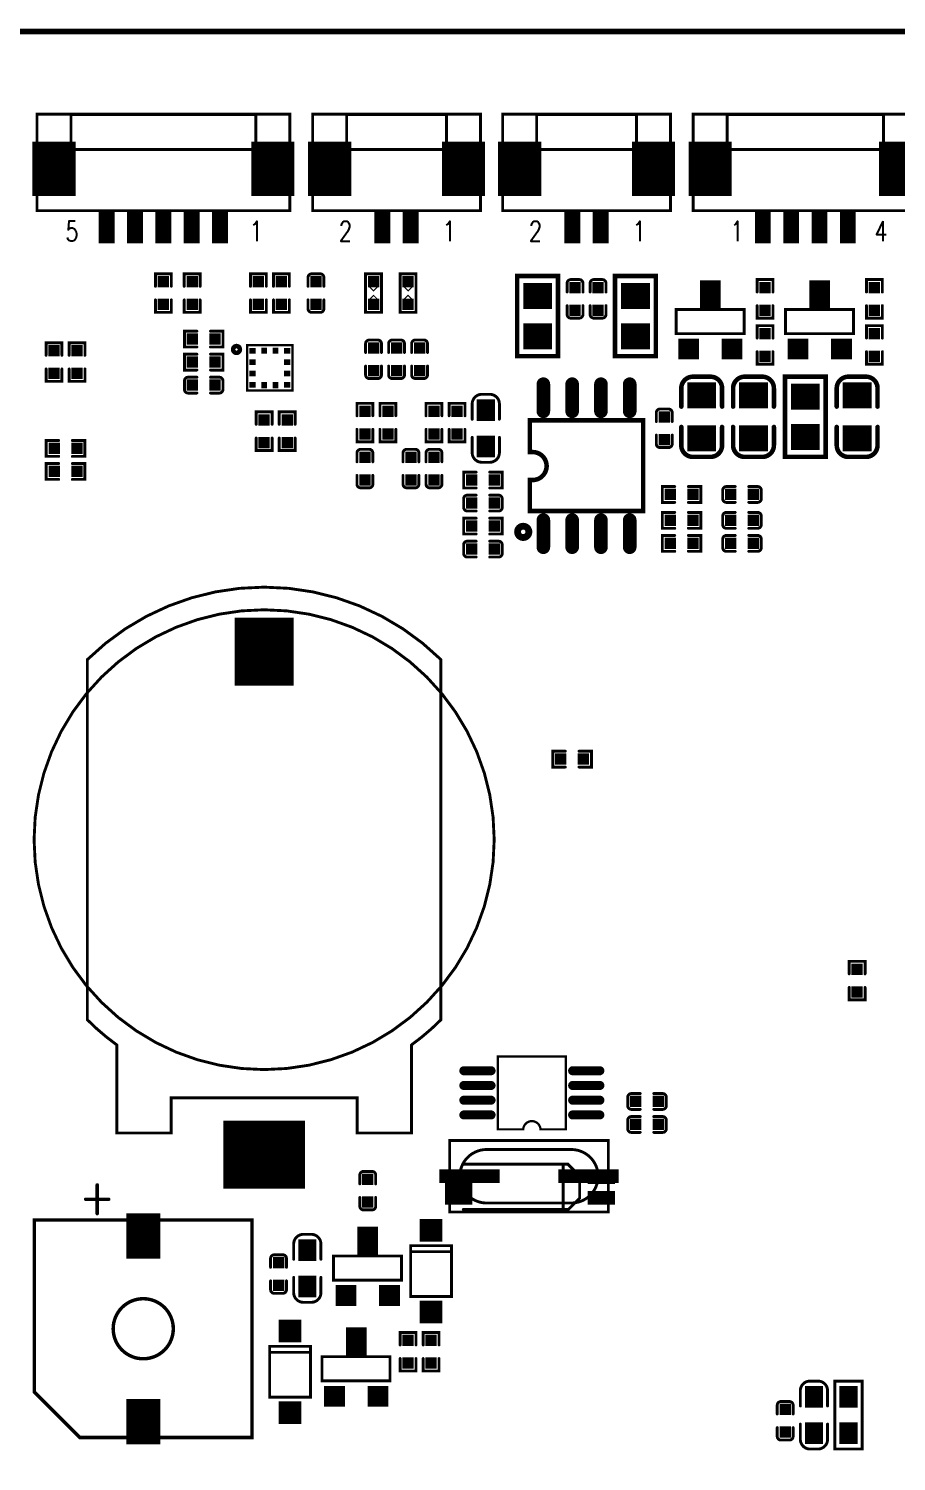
# Model space of a CAD drawing. Extents: x -1 to 186, y -6 to 106.
# Drawn here: x 53.2 to 91.5, y 42.3 to 105.5 of the extents above; entities that cross this region are included whole.
import ezdxf

# ---------------------------------------------------------------- set-up
doc = ezdxf.new("R2010")
doc.units = 0
doc.linetypes.add('TRMIDX_0', pattern=[2, 1, 1])
doc.linetypes.add('TRMIDX_1', pattern=[2, 1, 1])
for name, color, linetype in [('BOARD_OUTLINE_00', 250, 'CONTINUOUS'), ('DRIL_NPLTE_THRU_01', 254, 'CONTINUOUS'), ('DRIL_NPLTE_THRU_02', 254, 'CONTINUOUS'), ('DRIL_PLTE_THRU_01', 254, 'CONTINUOUS'), ('DRIL_PLTE_THRU_02', 254, 'CONTINUOUS'), ('PADS_BOT', 250, 'CONTINUOUS'), ('PADS_INNER', 250, 'CONTINUOUS'), ('PADS_TOP', 250, 'CONTINUOUS'), ('PART_TOP_2DLINE_00', 250, 'CONTINUOUS'), ('PART_TOP_2DLINE_01', 250, 'CONTINUOUS'), ('PART_TOP_2DLINE_126', 250, 'CONTINUOUS'), ('PART_TOP_COPPER_01', 250, 'CONTINUOUS'), ('PART_TOP_TEXT_126', 250, 'CONTINUOUS')]:
    doc.layers.add(name, color=color, linetype=linetype)
doc.styles.add('W0$127', font='simplex', dxfattribs={"width": 0.75})

# ---------------------------------------------------------------- blocks, each defined once
blk = doc.blocks.new('BOARD_62')
at = {"layer": 'BOARD_OUTLINE_00', "const_width": 0.254}
blk.add_lwpolyline([(0, -2.08, 0.414214), (3, -5.08), (183.3, -5.08, 0.414214), (186.3, -2.08), (186.3, 97.32, 0.414214), (183.3, 100.32), (3, 100.32, 0.414214), (0, 97.32)], format="xyb", close=True, dxfattribs=at)
blk = doc.blocks.new('SMOOTH_0$127')
at = {"const_width": 0.0635}
blk.add_lwpolyline([(-0.03175, 0, 1), (0.03175, 0, 1)], format="xyb", close=True, dxfattribs=at)
blk = doc.blocks.new('PART_BODY_TOP_4')
at = {"layer": 'PART_TOP_2DLINE_01', "const_width": 0.127}
for points in [[(-0.3, 0.35), (-0.7, 0.35, 0.412681), (-0.85, 0.18), (-0.85, -0.18, 0.412681), (-0.7, -0.35), (-0.3, -0.35)], [(0.3, -0.35), (0.7, -0.35, 0.412681), (0.85, -0.18), (0.85, 0.18, 0.412681), (0.7, 0.35), (0.3, 0.35)]]:
    blk.add_lwpolyline(points, format="xyb", dxfattribs=at)
at = {"layer": 'PART_TOP_2DLINE_01'}
for p in [(-0.85, 0.18), (-0.7, 0.35), (-0.3, 0.35), (0.3, 0.35), (0.7, 0.35), (0.85, 0.18), (-0.85, -0.18), (-0.7, -0.35), (-0.3, -0.35), (0.3, -0.35), (0.7, -0.35), (0.85, -0.18)]:
    blk.add_blockref('SMOOTH_0$127', p, dxfattribs=at)
blk = doc.blocks.new('DRIL_HOLE_0')
blk.add_lwpolyline([(0, 0, 1), (0, 0, 1)], format="xyb", close=True)
blk = doc.blocks.new('PAD_0')
blk.add_lwpolyline([(0, 0, 1), (0, 0, 1)], format="xyb", close=True)
blk = doc.blocks.new('PAD_3')
at = {"const_width": 0.5}
blk.add_lwpolyline([(-0.25, 0), (0.25, 0)], dxfattribs=at)
blk = doc.blocks.new('STK_TOP_9')
at = {"layer": 'DRIL_PLTE_THRU_01'}
blk.add_blockref('DRIL_HOLE_0', (0, 0), dxfattribs=at)
at = {"layer": 'DRIL_PLTE_THRU_02'}
blk.add_blockref('DRIL_HOLE_0', (0, 0), dxfattribs=at)
at = {"layer": 'PADS_BOT'}
blk.add_blockref('PAD_0', (0, 0), dxfattribs=at)
at = {"layer": 'PADS_INNER'}
blk.add_blockref('PAD_0', (0, 0), dxfattribs=at)
at = {"layer": 'PADS_TOP'}
blk.add_blockref('PAD_3', (0, 0), dxfattribs=at)
blk = doc.blocks.new('SYM_TOP_5')
for name, p in [('STK_TOP_9', (-0.5, 0)), ('PART_BODY_TOP_4', (0, 0)), ('STK_TOP_9', (0.5, 0))]:
    blk.add_blockref(name, p)
blk = doc.blocks.new('PART_TOP_75')
blk.add_blockref('SYM_TOP_5', (0, 0))
blk = doc.blocks.new('PART_BODY_TOP_18')
at = {"layer": 'PART_TOP_2DLINE_01', "const_width": 0.127}
blk.add_lwpolyline([(1.126, 0.9), (1.126, -0.9), (-1.113, -0.9), (-1.113, 0.9)], close=True, dxfattribs=at)
blk.add_lwpolyline([(0.864, -0.9), (0.864, 0.9)], dxfattribs=at)
at = {"layer": 'PART_TOP_2DLINE_01'}
for p in [(-1.113, 0.9), (0.864, 0.9), (1.126, 0.9), (-1.113, -0.9), (0.864, -0.9), (1.126, -0.9)]:
    blk.add_blockref('SMOOTH_0$127', p, dxfattribs=at)
blk = doc.blocks.new('PAD_5')
at = {"const_width": 1}
blk.add_lwpolyline([(-0.5, 0), (0.5, 0)], dxfattribs=at)
blk = doc.blocks.new('STK_TOP_26')
at = {"layer": 'DRIL_PLTE_THRU_01'}
blk.add_blockref('DRIL_HOLE_0', (0, 0), dxfattribs=at)
at = {"layer": 'DRIL_PLTE_THRU_02'}
blk.add_blockref('DRIL_HOLE_0', (0, 0), dxfattribs=at)
at = {"layer": 'PADS_BOT'}
blk.add_blockref('PAD_0', (0, 0), dxfattribs=at)
at = {"layer": 'PADS_INNER'}
blk.add_blockref('PAD_0', (0, 0), dxfattribs=at)
at = {"layer": 'PADS_TOP'}
blk.add_blockref('PAD_5', (0, 0), dxfattribs=at)
blk = doc.blocks.new('SYM_TOP_19')
for name, p in [('PART_BODY_TOP_18', (0, 0)), ('STK_TOP_26', (-1.8, 0)), ('STK_TOP_26', (1.8, 0))]:
    blk.add_blockref(name, p)
blk = doc.blocks.new('PART_TOP_76')
blk.add_blockref('SYM_TOP_19', (0, 0))
blk = doc.blocks.new('PART_BODY_TOP_19')
at = {"layer": 'PART_TOP_2DLINE_01', "const_width": 0.127}
blk.add_lwpolyline([(-1.511, -0.523), (1.489, -0.523), (1.489, 0.545), (-1.511, 0.545)], close=True, dxfattribs=at)
at = {"layer": 'PART_TOP_2DLINE_01'}
for p in [(-1.511, 0.545), (1.489, 0.545), (-1.511, -0.523), (1.489, -0.523)]:
    blk.add_blockref('SMOOTH_0$127', p, dxfattribs=at)
blk = doc.blocks.new('PAD_32')
at = {"const_width": 0.915}
blk.add_lwpolyline([(-0.4575, 0), (0.4575, 0)], dxfattribs=at)
blk = doc.blocks.new('STK_TOP_27')
at = {"layer": 'DRIL_PLTE_THRU_01'}
blk.add_blockref('DRIL_HOLE_0', (0, 0), dxfattribs=at)
at = {"layer": 'DRIL_PLTE_THRU_02'}
blk.add_blockref('DRIL_HOLE_0', (0, 0), dxfattribs=at)
at = {"layer": 'PADS_BOT'}
blk.add_blockref('PAD_0', (0, 0), dxfattribs=at)
at = {"layer": 'PADS_INNER'}
blk.add_blockref('PAD_0', (0, 0), dxfattribs=at)
at = {"layer": 'PADS_TOP'}
blk.add_blockref('PAD_32', (0, 0), dxfattribs=at)
blk = doc.blocks.new('PAD_33')
at = {"const_width": 0.915}
blk.add_lwpolyline([(-0.635, 0), (0.635, 0)], dxfattribs=at)
blk = doc.blocks.new('STK_TOP_28')
at = {"layer": 'DRIL_PLTE_THRU_01'}
blk.add_blockref('DRIL_HOLE_0', (0, 0), dxfattribs=at)
at = {"layer": 'DRIL_PLTE_THRU_02'}
blk.add_blockref('DRIL_HOLE_0', (0, 0), dxfattribs=at)
at = {"layer": 'PADS_BOT'}
blk.add_blockref('PAD_0', (0, 0), dxfattribs=at)
at = {"layer": 'PADS_INNER'}
blk.add_blockref('PAD_0', (0, 0), dxfattribs=at)
at = {"layer": 'PADS_TOP', "rotation": 90}
blk.add_blockref('PAD_33', (0, 0), dxfattribs=at)
blk = doc.blocks.new('SYM_TOP_20')
for name, p in [('STK_TOP_28', (0, 1.2)), ('PART_BODY_TOP_19', (0, 0)), ('STK_TOP_27', (-0.96, -1.2)), ('STK_TOP_27', (0.96, -1.2))]:
    blk.add_blockref(name, p)
blk = doc.blocks.new('PART_TOP_77')
blk.add_blockref('SYM_TOP_20', (0, 0))
blk = doc.blocks.new('PART_BODY_TOP_22')
at = {"layer": 'PART_TOP_2DLINE_01', "const_width": 0.127}
for points in [[(-0.3, 0.35), (-0.85, 0.35), (-0.85, -0.35), (-0.3, -0.35)], [(0.3, 0.35), (0.85, 0.35), (0.85, -0.35), (0.3, -0.35)]]:
    blk.add_lwpolyline(points, dxfattribs=at)
at = {"layer": 'PART_TOP_2DLINE_01'}
for p in [(-0.85, 0.35), (-0.3, 0.35), (0.3, 0.35), (0.85, 0.35), (-0.85, -0.35), (-0.3, -0.35), (0.3, -0.35), (0.85, -0.35)]:
    blk.add_blockref('SMOOTH_0$127', p, dxfattribs=at)
blk = doc.blocks.new('SYM_TOP_23')
for name, p in [('STK_TOP_9', (-0.5, 0)), ('PART_BODY_TOP_22', (0, 0)), ('STK_TOP_9', (0.5, 0))]:
    blk.add_blockref(name, p)
blk = doc.blocks.new('PART_TOP_78')
blk.add_blockref('SYM_TOP_23', (0, 0))
blk = doc.blocks.new('PART_TOP_79')
blk.add_blockref('SYM_TOP_23', (0, 0))
blk = doc.blocks.new('SMOOTH_0$1524')
at = {"const_width": 0.0762}
blk.add_lwpolyline([(-0.0381, 0, 1), (0.0381, 0, 1)], format="xyb", close=True, dxfattribs=at)
blk = doc.blocks.new('PART_BODY_TOP_60')
at = {"layer": 'PART_TOP_2DLINE_01', "const_width": 0.152}
blk.add_lwpolyline([(-4.8, 4.8), (4.8, 4.8), (4.8, -4.8), (-2.8, -4.8), (-4.8, -2.8)], close=True, dxfattribs=at)
blk.add_lwpolyline([(-1.326, 0, 1), (1.326, 0, 1)], format="xyb", close=True, dxfattribs=at)
at = {"layer": 'PART_TOP_2DLINE_126', "const_width": 0.152}
for points in [[(-2.032, 6.35), (-2.032, 5.08)], [(-2.54, 5.715), (-1.524, 5.715)]]:
    blk.add_lwpolyline(points, dxfattribs=at)
at = {"layer": 'PART_TOP_2DLINE_01'}
for p in [(-4.8, 4.8), (4.8, 4.8), (-4.8, -2.8), (-2.8, -4.8), (4.8, -4.8)]:
    blk.add_blockref('SMOOTH_0$1524', p, dxfattribs=at)
at = {"layer": 'PART_TOP_2DLINE_126'}
for p in [(-2.032, 6.35), (-2.54, 5.715), (-1.524, 5.715), (-2.032, 5.08)]:
    blk.add_blockref('SMOOTH_0$1524', p, dxfattribs=at)
blk = doc.blocks.new('PAD_34')
at = {"const_width": 1.5}
blk.add_lwpolyline([(-1, 0), (1, 0)], dxfattribs=at)
blk = doc.blocks.new('STK_TOP_110')
at = {"layer": 'DRIL_PLTE_THRU_01'}
blk.add_blockref('DRIL_HOLE_0', (0, 0), dxfattribs=at)
at = {"layer": 'DRIL_PLTE_THRU_02'}
blk.add_blockref('DRIL_HOLE_0', (0, 0), dxfattribs=at)
at = {"layer": 'PADS_BOT'}
blk.add_blockref('PAD_0', (0, 0), dxfattribs=at)
at = {"layer": 'PADS_INNER'}
blk.add_blockref('PAD_0', (0, 0), dxfattribs=at)
at = {"layer": 'PADS_TOP', "rotation": 90}
blk.add_blockref('PAD_34', (0, 0), dxfattribs=at)
blk = doc.blocks.new('SYM_TOP_61')
for name, p in [('PART_BODY_TOP_60', (0, 0)), ('STK_TOP_110', (0, 4.1)), ('STK_TOP_110', (0, -4.1))]:
    blk.add_blockref(name, p)
blk = doc.blocks.new('PART_TOP_80')
blk.add_blockref('SYM_TOP_61', (0, 0))
blk = doc.blocks.new('SMOOTH_0$2')
at = {"const_width": 0.1}
blk.add_lwpolyline([(-0.05, 0, 1), (0.05, 0, 1)], format="xyb", close=True, dxfattribs=at)
blk = doc.blocks.new('PART_BODY_TOP_25')
at = {"layer": 'PART_TOP_2DLINE_01', "const_width": 0.2}
blk.add_lwpolyline([(-1.77, -0.9), (1.77, -0.9), (1.77, 0.9), (-1.77, 0.9)], close=True, dxfattribs=at)
at = {"layer": 'PART_TOP_2DLINE_01'}
for p in [(-1.77, 0.9), (1.77, 0.9), (-1.77, -0.9), (1.77, -0.9)]:
    blk.add_blockref('SMOOTH_0$2', p, dxfattribs=at)
blk = doc.blocks.new('PAD_7')
at = {"const_width": 1.14}
blk.add_lwpolyline([(-0.635, 0), (0.635, 0)], dxfattribs=at)
blk = doc.blocks.new('STK_TOP_11')
at = {"layer": 'DRIL_PLTE_THRU_01'}
blk.add_blockref('DRIL_HOLE_0', (0, 0), dxfattribs=at)
at = {"layer": 'DRIL_PLTE_THRU_02'}
blk.add_blockref('DRIL_HOLE_0', (0, 0), dxfattribs=at)
at = {"layer": 'PADS_BOT'}
blk.add_blockref('PAD_0', (0, 0), dxfattribs=at)
at = {"layer": 'PADS_INNER'}
blk.add_blockref('PAD_0', (0, 0), dxfattribs=at)
at = {"layer": 'PADS_TOP', "rotation": 90}
blk.add_blockref('PAD_7', (0, 0), dxfattribs=at)
blk = doc.blocks.new('SYM_TOP_26')
for name, p in [('PART_BODY_TOP_25', (0, 0)), ('STK_TOP_11', (-0.89, 0)), ('STK_TOP_11', (0.89, 0))]:
    blk.add_blockref(name, p)
blk = doc.blocks.new('PART_TOP_112')
blk.add_blockref('SYM_TOP_26', (0, 0))
blk = doc.blocks.new('SMOOTH_0$199898')
at = {"const_width": 0.099949}
blk.add_lwpolyline([(-0.049974, 0, 1), (0.049974, 0, 1)], format="xyb", close=True, dxfattribs=at)
blk = doc.blocks.new('PART_BODY_TOP_6')
at = {"layer": 'PART_TOP_2DLINE_01', "const_width": 0.2}
for points in [[(-0.45, 0.9), (-1.25, 0.9, 0.414214), (-1.77, 0.4), (-1.77, -0.4, 0.414214), (-1.25, -0.9), (-0.45, -0.9)], [(0.45, -0.9), (1.25, -0.9, 0.414214), (1.77, -0.4), (1.77, 0.4, 0.414214), (1.25, 0.9), (0.45, 0.9)]]:
    blk.add_lwpolyline(points, format="xyb", dxfattribs=at)
at = {"layer": 'PART_TOP_2DLINE_01'}
for p in [(-1.25, 0.9), (-0.45, 0.9), (0.45, 0.9), (1.25, 0.9), (-1.77, 0.4), (1.77, 0.4), (-1.77, -0.4), (1.77, -0.4), (-1.25, -0.9), (-0.45, -0.9), (0.45, -0.9), (1.25, -0.9)]:
    blk.add_blockref('SMOOTH_0$199898', p, dxfattribs=at)
blk = doc.blocks.new('SYM_TOP_7')
for name, p in [('PART_BODY_TOP_6', (0, 0)), ('STK_TOP_11', (-0.95, 0)), ('STK_TOP_11', (0.95, 0))]:
    blk.add_blockref(name, p)
blk = doc.blocks.new('PART_TOP_113')
blk.add_blockref('SYM_TOP_7', (0, 0))
blk = doc.blocks.new('PART_TOP_114')
blk.add_blockref('SYM_TOP_7', (0, 0))
blk = doc.blocks.new('PART_TOP_119')
blk.add_blockref('SYM_TOP_5', (0, 0))
blk = doc.blocks.new('PART_TOP_120')
blk.add_blockref('SYM_TOP_5', (0, 0))
blk = doc.blocks.new('PART_TOP_121')
blk.add_blockref('SYM_TOP_5', (0, 0))
blk = doc.blocks.new('PART_BODY_TOP_5')
at = {"layer": 'PART_TOP_2DLINE_01', "const_width": 0.127}
for points in [[(-0.4, 0.6), (-1.05, 0.6, 0.414214), (-1.5, 0.2), (-1.5, -0.2, 0.414214), (-1.05, -0.6), (-0.4, -0.6)], [(0.4, -0.6), (1.05, -0.6, 0.413192), (1.5, -0.2), (1.5, 0.2, 0.414214), (1.05, 0.6), (0.4, 0.6)]]:
    blk.add_lwpolyline(points, format="xyb", dxfattribs=at)
at = {"layer": 'PART_TOP_2DLINE_01'}
for p in [(-1.05, 0.6), (-0.4, 0.6), (0.4, 0.6), (1.05, 0.6), (-1.5, 0.2), (1.5, 0.2), (-1.5, -0.2), (-1.05, -0.6), (-0.4, -0.6), (0.4, -0.6), (1.05, -0.6), (1.5, -0.2)]:
    blk.add_blockref('SMOOTH_0$127', p, dxfattribs=at)
blk = doc.blocks.new('PAD_6')
at = {"const_width": 0.8}
blk.add_lwpolyline([(-0.48, 0), (0.48, 0)], dxfattribs=at)
blk = doc.blocks.new('STK_TOP_10')
at = {"layer": 'DRIL_PLTE_THRU_01'}
blk.add_blockref('DRIL_HOLE_0', (0, 0), dxfattribs=at)
at = {"layer": 'DRIL_PLTE_THRU_02'}
blk.add_blockref('DRIL_HOLE_0', (0, 0), dxfattribs=at)
at = {"layer": 'PADS_BOT'}
blk.add_blockref('PAD_0', (0, 0), dxfattribs=at)
at = {"layer": 'PADS_INNER'}
blk.add_blockref('PAD_0', (0, 0), dxfattribs=at)
at = {"layer": 'PADS_TOP'}
blk.add_blockref('PAD_6', (0, 0), dxfattribs=at)
blk = doc.blocks.new('SYM_TOP_6')
for name, p in [('PART_BODY_TOP_5', (0, 0)), ('STK_TOP_10', (-0.8, 0)), ('STK_TOP_10', (0.8, 0))]:
    blk.add_blockref(name, p)
blk = doc.blocks.new('PART_TOP_122')
blk.add_blockref('SYM_TOP_6', (0, 0))
blk = doc.blocks.new('PART_TOP_123')
blk.add_blockref('SYM_TOP_23', (0, 0))
blk = doc.blocks.new('PART_TOP_124')
blk.add_blockref('SYM_TOP_23', (0, 0))
blk = doc.blocks.new('PART_TOP_125')
blk.add_blockref('SYM_TOP_23', (0, 0))
blk = doc.blocks.new('PART_TOP_126')
blk.add_blockref('SYM_TOP_23', (0, 0))
blk = doc.blocks.new('PART_TOP_127')
blk.add_blockref('SYM_TOP_5', (0, 0))
blk = doc.blocks.new('SMOOTH_0$0508')
at = {"const_width": 0.0254}
blk.add_lwpolyline([(-0.0127, 0, 1), (0.0127, 0, 1)], format="xyb", close=True, dxfattribs=at)
blk = doc.blocks.new('PART_BODY_TOP_16')
at = {"layer": 'PART_TOP_2DLINE_00', "const_width": 0.127}
blk.add_lwpolyline([(0.85, -0.35), (0.85, 0.35), (-0.85, 0.35), (-0.85, -0.35)], close=True, dxfattribs=at)
at = {"layer": 'PART_TOP_COPPER_01', "linetype": 'TRMIDX_0', "const_width": 0.0508}
blk.add_lwpolyline([(-0.1, 0), (-0.3, 0.2), (-0.508, 0.2), (-0.508, -0.2), (-0.3, -0.2)], close=True, dxfattribs=at)
at = {"layer": 'PART_TOP_COPPER_01', "linetype": 'TRMIDX_1', "const_width": 0.0508}
blk.add_lwpolyline([(0.508, 0.2), (0.3, 0.2), (0.1, 0), (0.3, -0.2), (0.508, -0.2)], close=True, dxfattribs=at)
at = {"layer": 'PART_TOP_2DLINE_00'}
for p in [(-0.85, 0.35), (0.85, 0.35), (-0.85, -0.35), (0.85, -0.35)]:
    blk.add_blockref('SMOOTH_0$127', p, dxfattribs=at)
at = {"layer": 'PART_TOP_COPPER_01'}
for p in [(-0.508, 0.2), (-0.3, 0.2), (-0.1, 0), (0.1, 0), (0.3, 0.2), (0.508, 0.2), (-0.508, -0.2), (-0.3, -0.2), (0.3, -0.2), (0.508, -0.2)]:
    blk.add_blockref('SMOOTH_0$0508', p, dxfattribs=at)
blk = doc.blocks.new('STK_TOP_139')
at = {"layer": 'DRIL_PLTE_THRU_01'}
blk.add_blockref('DRIL_HOLE_0', (0, 0), dxfattribs=at)
at = {"layer": 'DRIL_PLTE_THRU_02'}
blk.add_blockref('DRIL_HOLE_0', (0, 0), dxfattribs=at)
at = {"layer": 'PADS_BOT'}
blk.add_blockref('PAD_0', (0, 0), dxfattribs=at)
at = {"layer": 'PADS_INNER'}
blk.add_blockref('PAD_0', (0, 0), dxfattribs=at)
at = {"layer": 'PADS_TOP', "rotation": 90}
blk.add_blockref('PAD_3', (0, 0), dxfattribs=at)
blk = doc.blocks.new('SYM_TOP_17')
for name, p in [('PART_BODY_TOP_16', (0, 0)), ('STK_TOP_139', (-0.5, 0)), ('STK_TOP_139', (0.5, 0))]:
    blk.add_blockref(name, p)
blk = doc.blocks.new('PART_TOP_128')
blk.add_blockref('SYM_TOP_17', (0, 0))
blk = doc.blocks.new('PART_TOP_129')
blk.add_blockref('SYM_TOP_17', (0, 0))
blk = doc.blocks.new('PART_BODY_TOP_9')
at = {"layer": 'PART_TOP_2DLINE_01', "const_width": 0.127}
for points in [[(-3.7, -1.1), (3.7, -1.1), (3.7, -5.36), (-3.7, -5.36)], [(-2.2, -5.3413), (2.2, -5.3413), (2.2, -3.8), (-2.2, -3.8)]]:
    blk.add_lwpolyline(points, close=True, dxfattribs=at)
at = {"layer": 'PART_TOP_2DLINE_01'}
for p in [(-3.7, -1.1), (3.7, -1.1), (-2.2, -3.8), (2.2, -3.8), (-3.7, -5.36), (-2.2, -5.3413), (2.2, -5.3413), (3.7, -5.36)]:
    blk.add_blockref('SMOOTH_0$127', p, dxfattribs=at)
at = {"layer": 'PART_TOP_TEXT_126', "style": 'W0$127', "width": 0.75}
for s, p in [('1', (-2.032, 0.254)), ('2', (2.54, 0.254))]:
    blk.add_text(s, height=0.889, rotation=180, dxfattribs=at).set_placement(p)
blk = doc.blocks.new('PAD_19')
at = {"const_width": 0.7}
blk.add_lwpolyline([(-0.725, 0), (0.725, 0)], dxfattribs=at)
blk = doc.blocks.new('STK_TOP_17')
at = {"layer": 'DRIL_PLTE_THRU_01'}
blk.add_blockref('DRIL_HOLE_0', (0, 0), dxfattribs=at)
at = {"layer": 'DRIL_PLTE_THRU_02'}
blk.add_blockref('DRIL_HOLE_0', (0, 0), dxfattribs=at)
at = {"layer": 'PADS_BOT'}
blk.add_blockref('PAD_0', (0, 0), dxfattribs=at)
at = {"layer": 'PADS_INNER'}
blk.add_blockref('PAD_0', (0, 0), dxfattribs=at)
at = {"layer": 'PADS_TOP', "rotation": 90}
blk.add_blockref('PAD_19', (0, 0), dxfattribs=at)
blk = doc.blocks.new('PAD_20')
at = {"const_width": 1.9}
blk.add_lwpolyline([(-1.2, 0), (1.2, 0)], dxfattribs=at)
blk = doc.blocks.new('STK_TOP_18')
at = {"layer": 'DRIL_PLTE_THRU_01'}
blk.add_blockref('DRIL_HOLE_0', (0, 0), dxfattribs=at)
at = {"layer": 'DRIL_PLTE_THRU_02'}
blk.add_blockref('DRIL_HOLE_0', (0, 0), dxfattribs=at)
at = {"layer": 'PADS_BOT'}
blk.add_blockref('PAD_0', (0, 0), dxfattribs=at)
at = {"layer": 'PADS_INNER'}
blk.add_blockref('PAD_0', (0, 0), dxfattribs=at)
at = {"layer": 'PADS_TOP', "rotation": 90}
blk.add_blockref('PAD_20', (0, 0), dxfattribs=at)
blk = doc.blocks.new('SYM_TOP_10')
for name, p in [('STK_TOP_17', (-0.625, -0.375)), ('STK_TOP_17', (0.625, -0.375)), ('PART_BODY_TOP_9', (0, 0)), ('STK_TOP_18', (-2.95, -2.95)), ('STK_TOP_18', (2.95, -2.95))]:
    blk.add_blockref(name, p)
blk = doc.blocks.new('PART_TOP_130')
blk.add_blockref('SYM_TOP_10', (0, 0))
blk = doc.blocks.new('PART_TOP_131')
blk.add_blockref('SYM_TOP_5', (0, 0))
blk = doc.blocks.new('PART_BODY_TOP_2')
at = {"layer": 'PART_TOP_2DLINE_01', "const_width": 0.127}
for points in [[(10.15, 0, 1), (-10.15, 0, 1)], [(-7.95, 7.8), (7.95, 7.8, -0.041038), (9.06, 6.5), (12.95, 6.5), (12.95, 4.1), (11.4, 4.1), (11.4, -4.1), (12.95, -4.1), (12.95, -6.5), (9.06, -6.5, -0.041912), (7.95, -7.8), (-7.95, -7.8, -0.41013)]]:
    blk.add_lwpolyline(points, format="xyb", close=True, dxfattribs=at)
at = {"layer": 'PART_TOP_2DLINE_01'}
for p in [(-7.95, 7.8), (7.95, 7.8), (9.06, 6.5), (12.95, 6.5), (11.4, 4.1), (12.95, 4.1), (11.4, -4.1), (12.95, -4.1), (9.06, -6.5), (12.95, -6.5), (-7.95, -7.8), (7.95, -7.8)]:
    blk.add_blockref('SMOOTH_0$127', p, dxfattribs=at)
blk = doc.blocks.new('PAD_40')
at = {"const_width": 3}
blk.add_lwpolyline([(-1.8, 0), (1.8, 0)], dxfattribs=at)
blk = doc.blocks.new('STK_TOP_6')
at = {"layer": 'DRIL_NPLTE_THRU_01'}
blk.add_blockref('DRIL_HOLE_0', (0, 0), dxfattribs=at)
at = {"layer": 'DRIL_NPLTE_THRU_02'}
blk.add_blockref('DRIL_HOLE_0', (0, 0), dxfattribs=at)
at = {"layer": 'PADS_BOT'}
blk.add_blockref('PAD_0', (0, 0), dxfattribs=at)
at = {"layer": 'PADS_INNER'}
blk.add_blockref('PAD_0', (0, 0), dxfattribs=at)
at = {"layer": 'PADS_TOP', "rotation": 90}
blk.add_blockref('PAD_40', (0, 0), dxfattribs=at)
blk = doc.blocks.new('PAD_41')
at = {"const_width": 2.6}
blk.add_lwpolyline([(-1.5, 0), (1.5, 0)], dxfattribs=at)
blk = doc.blocks.new('STK_TOP_7')
at = {"layer": 'DRIL_NPLTE_THRU_01'}
blk.add_blockref('DRIL_HOLE_0', (0, 0), dxfattribs=at)
at = {"layer": 'DRIL_NPLTE_THRU_02'}
blk.add_blockref('DRIL_HOLE_0', (0, 0), dxfattribs=at)
at = {"layer": 'PADS_BOT'}
blk.add_blockref('PAD_0', (0, 0), dxfattribs=at)
at = {"layer": 'PADS_INNER'}
blk.add_blockref('PAD_0', (0, 0), dxfattribs=at)
at = {"layer": 'PADS_TOP'}
blk.add_blockref('PAD_41', (0, 0), dxfattribs=at)
blk = doc.blocks.new('SYM_TOP_3')
for name, p in [('PART_BODY_TOP_2', (0, 0)), ('STK_TOP_6', (13.9, 0)), ('STK_TOP_7', (-8.3, 0))]:
    blk.add_blockref(name, p)
blk = doc.blocks.new('PART_TOP_145')
blk.add_blockref('SYM_TOP_3', (0, 0))
blk = doc.blocks.new('PART_TOP_184')
blk.add_blockref('SYM_TOP_23', (0, 0))
blk = doc.blocks.new('PART_TOP_185')
blk.add_blockref('SYM_TOP_23', (0, 0))
blk = doc.blocks.new('PART_TOP_186')
blk.add_blockref('SYM_TOP_23', (0, 0))
blk = doc.blocks.new('SMOOTH_0$1')
at = {"const_width": 0.05}
blk.add_lwpolyline([(-0.025, 0, 1), (0.025, 0, 1)], format="xyb", close=True, dxfattribs=at)
blk = doc.blocks.new('PART_BODY_TOP_51')
at = {"layer": 'PART_TOP_2DLINE_00', "const_width": 0.1}
blk.add_lwpolyline([(-1.61, -1.5), (-1.61, -0.381), (-1.607, -0.381, 0.939884), (-1.607, 0.381), (-1.61, 0.381), (-1.61, 1.5), (1.61, 1.5), (1.61, -1.5)], format="xyb", close=True, dxfattribs=at)
at = {"layer": 'PART_TOP_2DLINE_00'}
for p in [(-1.61, 1.5), (1.61, 1.5), (-1.61, 0.381), (-1.607, 0.381), (-1.61, -0.381), (-1.607, -0.381), (-1.61, -1.5), (1.61, -1.5)]:
    blk.add_blockref('SMOOTH_0$1', p, dxfattribs=at)
blk = doc.blocks.new('PAD_47')
at = {"const_width": 0.2}
blk.add_lwpolyline([(-0.6, -0.1), (0.6, -0.1, 1), (0.6, 0.1), (-0.6, 0.1, 1)], format="xyb", close=True, dxfattribs=at)
blk = doc.blocks.new('STK_TOP_91')
at = {"layer": 'DRIL_NPLTE_THRU_01'}
blk.add_blockref('DRIL_HOLE_0', (0, 0), dxfattribs=at)
at = {"layer": 'DRIL_NPLTE_THRU_02'}
blk.add_blockref('DRIL_HOLE_0', (0, 0), dxfattribs=at)
at = {"layer": 'PADS_BOT'}
blk.add_blockref('PAD_0', (0, 0), dxfattribs=at)
at = {"layer": 'PADS_INNER'}
blk.add_blockref('PAD_0', (0, 0), dxfattribs=at)
at = {"layer": 'PADS_TOP', "rotation": 90}
blk.add_blockref('PAD_47', (0, 0), dxfattribs=at)
blk = doc.blocks.new('SYM_TOP_52')
for name, p in [('STK_TOP_91', (-0.975, 2.4)), ('STK_TOP_91', (-0.325, 2.4)), ('STK_TOP_91', (0.325, 2.4)), ('STK_TOP_91', (0.975, 2.4)), ('PART_BODY_TOP_51', (0, 0)), ('STK_TOP_91', (-0.975, -2.4)), ('STK_TOP_91', (-0.325, -2.4)), ('STK_TOP_91', (0.325, -2.4)), ('STK_TOP_91', (0.975, -2.4))]:
    blk.add_blockref(name, p)
blk = doc.blocks.new('PART_TOP_187')
blk.add_blockref('SYM_TOP_52', (0, 0))
blk = doc.blocks.new('PART_TOP_188')
blk.add_blockref('SYM_TOP_23', (0, 0))
blk = doc.blocks.new('PART_BODY_TOP_56')
at = {"layer": 'PART_TOP_2DLINE_01', "const_width": 0.127}
for points in [[(-2.01, 0.94), (-2.49, 0.46), (-2.49, -0.52), (-1.97, -1.04)], [(2.645, 0.96), (-1.99, 0.96)], [(-1.76, 0.96), (-1.76, -1.04)], [(2.645, -1.044), (-1.98, -1.044)]]:
    blk.add_lwpolyline(points, dxfattribs=at)
at = {"layer": 'PART_TOP_2DLINE_01'}
for p in [(-2.01, 0.94), (-1.99, 0.96), (-1.76, 0.96), (2.645, 0.96), (-2.49, 0.46), (-2.49, -0.52), (-1.98, -1.044), (-1.97, -1.04), (-1.76, -1.04), (2.645, -1.044)]:
    blk.add_blockref('SMOOTH_0$127', p, dxfattribs=at)
blk = doc.blocks.new('PAD_48')
at = {"const_width": 0.6}
blk.add_lwpolyline([(-0.6, 0), (0.6, 0)], dxfattribs=at)
blk = doc.blocks.new('STK_TOP_98')
at = {"layer": 'DRIL_PLTE_THRU_01'}
blk.add_blockref('DRIL_HOLE_0', (0, 0), dxfattribs=at)
at = {"layer": 'DRIL_PLTE_THRU_02'}
blk.add_blockref('DRIL_HOLE_0', (0, 0), dxfattribs=at)
at = {"layer": 'PADS_BOT'}
blk.add_blockref('PAD_0', (0, 0), dxfattribs=at)
at = {"layer": 'PADS_INNER'}
blk.add_blockref('PAD_0', (0, 0), dxfattribs=at)
at = {"layer": 'PADS_TOP'}
blk.add_blockref('PAD_48', (0, 0), dxfattribs=at)
blk = doc.blocks.new('PAD_29')
at = {"const_width": 1.2}
blk.add_lwpolyline([(-0.75, 0), (0.75, 0)], dxfattribs=at)
blk = doc.blocks.new('STK_TOP_99')
at = {"layer": 'DRIL_PLTE_THRU_01'}
blk.add_blockref('DRIL_HOLE_0', (0, 0), dxfattribs=at)
at = {"layer": 'DRIL_PLTE_THRU_02'}
blk.add_blockref('DRIL_HOLE_0', (0, 0), dxfattribs=at)
at = {"layer": 'PADS_BOT'}
blk.add_blockref('PAD_0', (0, 0), dxfattribs=at)
at = {"layer": 'PADS_INNER'}
blk.add_blockref('PAD_0', (0, 0), dxfattribs=at)
at = {"layer": 'PADS_TOP', "rotation": 90}
blk.add_blockref('PAD_29', (0, 0), dxfattribs=at)
blk = doc.blocks.new('SYM_TOP_57')
for name, p in [('STK_TOP_99', (2.85, 0)), ('STK_TOP_98', (-3.45, 0.44)), ('PART_BODY_TOP_56', (0, 0)), ('STK_TOP_98', (-3.45, -0.46))]:
    blk.add_blockref(name, p)
blk = doc.blocks.new('PART_TOP_189')
blk.add_blockref('SYM_TOP_57', (0, 0))
blk = doc.blocks.new('PART_BODY_TOP_54')
at = {"layer": 'PART_TOP_2DLINE_01', "const_width": 0.127}
blk.add_lwpolyline([(-3.5, 1.575), (3.5, 1.575), (3.5, -1.575), (-3.5, -1.575)], close=True, dxfattribs=at)
blk.add_lwpolyline([(-1.92, 1.18), (1.92, 1.18, -0.958128), (1.92, -1.18), (-1.92, -1.18, -0.957292)], format="xyb", close=True, dxfattribs=at)
at = {"layer": 'PART_TOP_2DLINE_01'}
for p in [(-3.5, 1.575), (3.5, 1.575), (-1.92, 1.18), (1.92, 1.18), (-1.92, -1.18), (1.92, -1.18), (-3.5, -1.575), (3.5, -1.575)]:
    blk.add_blockref('SMOOTH_0$127', p, dxfattribs=at)
blk = doc.blocks.new('PAD_49')
at = {"const_width": 0.6}
blk.add_lwpolyline([(-1.325, 0), (1.325, 0)], dxfattribs=at)
blk = doc.blocks.new('STK_TOP_96')
at = {"layer": 'DRIL_PLTE_THRU_01'}
blk.add_blockref('DRIL_HOLE_0', (0, 0), dxfattribs=at)
at = {"layer": 'DRIL_PLTE_THRU_02'}
blk.add_blockref('DRIL_HOLE_0', (0, 0), dxfattribs=at)
at = {"layer": 'PADS_BOT'}
blk.add_blockref('PAD_0', (0, 0), dxfattribs=at)
at = {"layer": 'PADS_INNER'}
blk.add_blockref('PAD_0', (0, 0), dxfattribs=at)
at = {"layer": 'PADS_TOP'}
blk.add_blockref('PAD_49', (0, 0), dxfattribs=at)
blk = doc.blocks.new('SYM_TOP_55')
for name, p in [('PART_BODY_TOP_54', (0, 0)), ('STK_TOP_96', (-2.625, 0)), ('STK_TOP_96', (2.625, 0))]:
    blk.add_blockref(name, p)
blk = doc.blocks.new('PART_TOP_190')
blk.add_blockref('SYM_TOP_55', (0, 0))
blk = doc.blocks.new('PART_TOP_191')
blk.add_blockref('SYM_TOP_5', (0, 0))
blk = doc.blocks.new('PART_TOP_192')
blk.add_blockref('SYM_TOP_5', (0, 0))
blk = doc.blocks.new('PART_TOP_193')
blk.add_blockref('SYM_TOP_23', (0, 0))
blk = doc.blocks.new('PART_TOP_194')
blk.add_blockref('SYM_TOP_23', (0, 0))
blk = doc.blocks.new('PART_TOP_195')
blk.add_blockref('SYM_TOP_20', (0, 0))
blk = doc.blocks.new('PART_TOP_196')
blk.add_blockref('SYM_TOP_20', (0, 0))
blk = doc.blocks.new('PART_TOP_258')
blk.add_blockref('SYM_TOP_6', (0, 0))
blk = doc.blocks.new('PART_TOP_259')
blk.add_blockref('SYM_TOP_5', (0, 0))
blk = doc.blocks.new('PART_TOP_260')
blk.add_blockref('SYM_TOP_20', (0, 0))
blk = doc.blocks.new('PART_TOP_261')
blk.add_blockref('SYM_TOP_19', (0, 0))
blk = doc.blocks.new('PART_BODY_TOP_11')
at = {"layer": 'PART_TOP_2DLINE_01', "const_width": 0.127}
for points in [[(-5.575, -1.1), (5.575, -1.1), (5.575, -5.36), (-5.575, -5.36)], [(-4.075, -5.3413), (4.075, -5.3413), (4.075, -3.8), (-4.075, -3.8)]]:
    blk.add_lwpolyline(points, close=True, dxfattribs=at)
at = {"layer": 'PART_TOP_2DLINE_01'}
for p in [(-5.575, -1.1), (5.575, -1.1), (-4.075, -3.8), (4.075, -3.8), (-5.575, -5.36), (-4.075, -5.3413), (4.075, -5.3413), (5.575, -5.36)]:
    blk.add_blockref('SMOOTH_0$127', p, dxfattribs=at)
at = {"layer": 'PART_TOP_TEXT_126', "style": 'W0$127', "width": 0.75}
for s, p in [('1', (-3.81, 0.254)), ('5', (4.318, 0.254))]:
    blk.add_text(s, height=0.889, rotation=180, dxfattribs=at).set_placement(p)
blk = doc.blocks.new('SYM_TOP_12')
for name, p in [('STK_TOP_17', (-2.5, -0.375)), ('STK_TOP_17', (-1.25, -0.375)), ('STK_TOP_17', (0, -0.375)), ('STK_TOP_17', (1.25, -0.375)), ('STK_TOP_17', (2.5, -0.375)), ('PART_BODY_TOP_11', (0, 0)), ('STK_TOP_18', (-4.825, -2.95)), ('STK_TOP_18', (4.825, -2.95))]:
    blk.add_blockref(name, p)
blk = doc.blocks.new('PART_TOP_262')
blk.add_blockref('SYM_TOP_12', (0, 0))
blk = doc.blocks.new('PART_TOP_263')
blk.add_blockref('SYM_TOP_10', (0, 0))
blk = doc.blocks.new('PART_BODY_TOP_64')
at = {"layer": 'PART_TOP_2DLINE_01', "const_width": 0.127}
for points in [[(-4.95, -1.1), (4.95, -1.1), (4.95, -5.36), (-4.95, -5.36)], [(-3.45, -5.3413), (3.45, -5.3413), (3.45, -3.8), (-3.45, -3.8)]]:
    blk.add_lwpolyline(points, close=True, dxfattribs=at)
at = {"layer": 'PART_TOP_2DLINE_01'}
for p in [(-4.95, -1.1), (4.95, -1.1), (-3.45, -3.8), (3.45, -3.8), (-4.95, -5.36), (-3.45, -5.3413), (3.45, -5.3413), (4.95, -5.36)]:
    blk.add_blockref('SMOOTH_0$127', p, dxfattribs=at)
at = {"layer": 'PART_TOP_TEXT_126', "style": 'W0$127', "width": 0.75}
for s, p in [('4', (-3.048, 0.254)), ('1', (3.302, 0.254))]:
    blk.add_text(s, height=0.889, rotation=180, dxfattribs=at).set_placement(p)
blk = doc.blocks.new('SYM_TOP_63')
for name, p in [('STK_TOP_17', (-1.875, -0.375)), ('STK_TOP_17', (-0.625, -0.375)), ('STK_TOP_17', (0.625, -0.375)), ('STK_TOP_17', (1.875, -0.375)), ('PART_BODY_TOP_64', (0, 0)), ('STK_TOP_18', (-4.2, -2.95)), ('STK_TOP_18', (4.2, -2.95))]:
    blk.add_blockref(name, p)
blk = doc.blocks.new('PART_TOP_264')
blk.add_blockref('SYM_TOP_63', (0, 0))
blk = doc.blocks.new('PART_TOP_284')
blk.add_blockref('SYM_TOP_5', (0, 0))
blk = doc.blocks.new('PART_TOP_285')
blk.add_blockref('SYM_TOP_5', (0, 0))
blk = doc.blocks.new('PART_TOP_286')
blk.add_blockref('SYM_TOP_5', (0, 0))
blk = doc.blocks.new('PART_TOP_287')
blk.add_blockref('SYM_TOP_23', (0, 0))
blk = doc.blocks.new('PART_TOP_288')
blk.add_blockref('SYM_TOP_23', (0, 0))
blk = doc.blocks.new('PART_TOP_289')
blk.add_blockref('SYM_TOP_23', (0, 0))
blk = doc.blocks.new('PART_TOP_290')
blk.add_blockref('SYM_TOP_7', (0, 0))
blk = doc.blocks.new('PART_TOP_291')
blk.add_blockref('SYM_TOP_5', (0, 0))
blk = doc.blocks.new('PART_TOP_292')
blk.add_blockref('SYM_TOP_5', (0, 0))
blk = doc.blocks.new('PART_TOP_293')
blk.add_blockref('SYM_TOP_5', (0, 0))
blk = doc.blocks.new('PART_TOP_294')
blk.add_blockref('SYM_TOP_23', (0, 0))
blk = doc.blocks.new('PART_TOP_295')
blk.add_blockref('SYM_TOP_23', (0, 0))
blk = doc.blocks.new('PART_TOP_296')
blk.add_blockref('SYM_TOP_23', (0, 0))
blk = doc.blocks.new('PART_TOP_297')
blk.add_blockref('SYM_TOP_23', (0, 0))
blk = doc.blocks.new('PART_TOP_301')
blk.add_blockref('SYM_TOP_23', (0, 0))
blk = doc.blocks.new('PART_TOP_302')
blk.add_blockref('SYM_TOP_23', (0, 0))
blk = doc.blocks.new('PART_TOP_303')
blk.add_blockref('SYM_TOP_23', (0, 0))
blk = doc.blocks.new('PART_TOP_304')
blk.add_blockref('SYM_TOP_5', (0, 0))
blk = doc.blocks.new('SMOOTH_0$1016')
at = {"const_width": 0.0508}
blk.add_lwpolyline([(-0.0254, 0, 1), (0.0254, 0, 1)], format="xyb", close=True, dxfattribs=at)
blk = doc.blocks.new('PART_BODY_TOP_50')
at = {"layer": 'PART_TOP_2DLINE_01', "const_width": 0.3}
blk.add_lwpolyline([(-1.373124, 0.8128, 1), (-1.573276, 0.8128, 1)], format="xyb", close=True, dxfattribs=at)
at = {"layer": 'PART_TOP_2DLINE_01', "const_width": 0.1016}
blk.add_lwpolyline([(-1, 1), (1, 1), (1, -1), (-1, -1)], close=True, dxfattribs=at)
at = {"layer": 'PART_TOP_2DLINE_01'}
for p in [(-1, 1), (1, 1), (-1, -1), (1, -1)]:
    blk.add_blockref('SMOOTH_0$1016', p, dxfattribs=at)
blk = doc.blocks.new('PAD_57')
at = {"const_width": 0.25}
blk.add_lwpolyline([(-0.1375, 0), (0.1375, 0)], dxfattribs=at)
blk = doc.blocks.new('STK_TOP_89')
at = {"layer": 'DRIL_PLTE_THRU_01'}
blk.add_blockref('DRIL_HOLE_0', (0, 0), dxfattribs=at)
at = {"layer": 'DRIL_PLTE_THRU_02'}
blk.add_blockref('DRIL_HOLE_0', (0, 0), dxfattribs=at)
at = {"layer": 'PADS_BOT'}
blk.add_blockref('PAD_0', (0, 0), dxfattribs=at)
at = {"layer": 'PADS_INNER'}
blk.add_blockref('PAD_0', (0, 0), dxfattribs=at)
at = {"layer": 'PADS_TOP'}
blk.add_blockref('PAD_57', (0, 0), dxfattribs=at)
blk = doc.blocks.new('STK_TOP_90')
at = {"layer": 'DRIL_PLTE_THRU_01'}
blk.add_blockref('DRIL_HOLE_0', (0, 0), dxfattribs=at)
at = {"layer": 'DRIL_PLTE_THRU_02'}
blk.add_blockref('DRIL_HOLE_0', (0, 0), dxfattribs=at)
at = {"layer": 'PADS_BOT'}
blk.add_blockref('PAD_0', (0, 0), dxfattribs=at)
at = {"layer": 'PADS_INNER'}
blk.add_blockref('PAD_0', (0, 0), dxfattribs=at)
at = {"layer": 'PADS_TOP', "rotation": 90}
blk.add_blockref('PAD_57', (0, 0), dxfattribs=at)
blk = doc.blocks.new('SYM_TOP_51')
for name, p in [('PART_BODY_TOP_50', (0, 0)), ('STK_TOP_89', (-0.7625, 0.75)), ('STK_TOP_90', (-0.25, 0.7625)), ('STK_TOP_90', (0.25, 0.7625)), ('STK_TOP_89', (0.7625, 0.75)), ('STK_TOP_89', (-0.7625, 0.25)), ('STK_TOP_89', (0.7625, 0.25)), ('STK_TOP_89', (-0.7625, -0.25)), ('STK_TOP_89', (-0.7625, -0.75)), ('STK_TOP_90', (-0.25, -0.7625)), ('STK_TOP_90', (0.25, -0.7625)), ('STK_TOP_89', (0.7625, -0.25)), ('STK_TOP_89', (0.7625, -0.75))]:
    blk.add_blockref(name, p)
blk = doc.blocks.new('PART_TOP_305')
blk.add_blockref('SYM_TOP_51', (0, 0))
blk = doc.blocks.new('PART_TOP_306')
blk.add_blockref('SYM_TOP_23', (0, 0))
blk = doc.blocks.new('PART_TOP_307')
blk.add_blockref('SYM_TOP_23', (0, 0))
blk = doc.blocks.new('PART_TOP_308')
blk.add_blockref('SYM_TOP_23', (0, 0))
blk = doc.blocks.new('PART_TOP_309')
blk.add_blockref('SYM_TOP_23', (0, 0))
blk = doc.blocks.new('PART_TOP_310')
blk.add_blockref('SYM_TOP_23', (0, 0))
blk = doc.blocks.new('PART_TOP_311')
blk.add_blockref('SYM_TOP_5', (0, 0))
blk = doc.blocks.new('PART_TOP_312')
blk.add_blockref('SYM_TOP_5', (0, 0))
blk = doc.blocks.new('PART_TOP_314')
blk.add_blockref('SYM_TOP_6', (0, 0))
blk = doc.blocks.new('PART_BODY_TOP_27')
at = {"layer": 'PART_TOP_2DLINE_01', "const_width": 0.127}
blk.add_lwpolyline([(-1.5, -0.6), (-1.5, 0.6), (1.5, 0.6), (1.5, -0.6)], close=True, dxfattribs=at)
at = {"layer": 'PART_TOP_2DLINE_01'}
for p in [(-1.5, 0.6), (1.5, 0.6), (-1.5, -0.6), (1.5, -0.6)]:
    blk.add_blockref('SMOOTH_0$127', p, dxfattribs=at)
blk = doc.blocks.new('SYM_TOP_28')
for name, p in [('PART_BODY_TOP_27', (0, 0)), ('STK_TOP_10', (-0.8, 0)), ('STK_TOP_10', (0.8, 0))]:
    blk.add_blockref(name, p)
blk = doc.blocks.new('PART_TOP_315')
blk.add_blockref('SYM_TOP_28', (0, 0))
blk = doc.blocks.new('PART_BODY_TOP_46')
at = {"layer": 'PART_TOP_2DLINE_01'}
for points, const_width in [([(-2.771, 2.794, 1), (-3.071, 2.794, 1)], 0.5), ([(-2, 2.5), (-0.63, 2.5), (-0.63, 2.429, 1.085589), (0.6, 2.429), (0.6, 2.5), (2, 2.5), (2, -2.5), (-2, -2.5)], 0.2)]:
    blk.add_lwpolyline(points, format="xyb", close=True, dxfattribs=dict(at, const_width=const_width))
for p in [(-2, 2.5), (-0.63, 2.5), (0.6, 2.5), (2, 2.5), (-0.63, 2.429), (0.6, 2.429), (-2, -2.5), (2, -2.5)]:
    blk.add_blockref('SMOOTH_0$2', p, dxfattribs=at)
blk = doc.blocks.new('PAD_42')
at = {"const_width": 0.3}
blk.add_lwpolyline([(-0.6, -0.15), (0.6, -0.15, 1), (0.6, 0.15), (-0.6, 0.15, 1)], format="xyb", close=True, dxfattribs=at)
blk = doc.blocks.new('STK_TOP_87')
at = {"layer": 'DRIL_NPLTE_THRU_01'}
blk.add_blockref('DRIL_HOLE_0', (0, 0), dxfattribs=at)
at = {"layer": 'DRIL_NPLTE_THRU_02'}
blk.add_blockref('DRIL_HOLE_0', (0, 0), dxfattribs=at)
at = {"layer": 'PADS_BOT'}
blk.add_blockref('PAD_0', (0, 0), dxfattribs=at)
at = {"layer": 'PADS_INNER'}
blk.add_blockref('PAD_0', (0, 0), dxfattribs=at)
at = {"layer": 'PADS_TOP'}
blk.add_blockref('PAD_42', (0, 0), dxfattribs=at)
blk = doc.blocks.new('SYM_TOP_47')
for name, p in [('PART_BODY_TOP_46', (0, 0)), ('STK_TOP_87', (-3, 1.905)), ('STK_TOP_87', (3, 1.905)), ('STK_TOP_87', (-3, 0.635)), ('STK_TOP_87', (3, 0.635)), ('STK_TOP_87', (-3, -0.635)), ('STK_TOP_87', (3, -0.635)), ('STK_TOP_87', (-3, -1.905)), ('STK_TOP_87', (3, -1.905))]:
    blk.add_blockref(name, p)
blk = doc.blocks.new('PART_TOP_351')
blk.add_blockref('SYM_TOP_47', (0, 0))
blk = doc.blocks.new('PART_TOP_352')
blk.add_blockref('SYM_TOP_26', (0, 0))
blk = doc.blocks.new('PART_TOP_353')
blk.add_blockref('SYM_TOP_26', (0, 0))
blk = doc.blocks.new('PART_TOP_354')
blk.add_blockref('SYM_TOP_5', (0, 0))
blk = doc.blocks.new('PART_TOP_355')
blk.add_blockref('SYM_TOP_5', (0, 0))
blk = doc.blocks.new('PART_TOP_464')
blk.add_blockref('SYM_TOP_5', (0, 0))
blk = doc.blocks.new('PART_TOP_511')
blk.add_blockref('SYM_TOP_23', (0, 0))
blk = doc.blocks.new('PART_TOP_512')
blk.add_blockref('SYM_TOP_23', (0, 0))

msp = doc.modelspace()

# ---------------------------------------------------------------- block references
for name, p in [('BOARD_62', (0, 5.08)), ('PART_TOP_195', (83.312, 92.583)), ('PART_TOP_196', (88.138, 92.583)), ('PART_TOP_306', (60.96, 91.821)), ('PART_TOP_303', (60.96, 90.805)), ('PART_TOP_305', (63.881, 90.551)), ('PART_TOP_512', (54.864, 86.995)), ('PART_TOP_292', (73.279, 84.582)), ('PART_TOP_287', (82.042, 84.963)), ('PART_TOP_288', (82.042, 83.82)), ('PART_TOP_293', (73.279, 82.55)), ('PART_TOP_289', (82.042, 82.804)), ('PART_TOP_191', (80.518, 58.166)), ('PART_TOP_192', (80.518, 57.15)), ('PART_TOP_80', (58.293, 48.133)), ('PART_TOP_77', (68.199, 50.8)), ('PART_TOP_260', (67.691, 46.355))]:
    msp.add_blockref(name, p)
for name, p, rotation in [('PART_TOP_262', (59.182, 96.393), 180), ('PART_TOP_130', (69.469, 96.393), 180), ('PART_TOP_263', (77.851, 96.393), 180), ('PART_TOP_264', (87.503, 96.393), 180), ('PART_TOP_309', (59.182, 93.853), 90), ('PART_TOP_310', (60.452, 93.853), 90), ('PART_TOP_308', (63.373, 93.853), 270), ('PART_TOP_307', (64.389, 93.853), 270), ('PART_TOP_131', (65.913, 93.853), 90), ('PART_TOP_129', (68.453, 93.853), 90), ('PART_TOP_128', (69.977, 93.853), 90), ('PART_TOP_352', (75.692, 92.837), 90), ('PART_TOP_354', (77.343, 93.599), 270), ('PART_TOP_355', (78.359, 93.599), 90), ('PART_TOP_353', (80.01, 92.837), 90), ('PART_TOP_193', (85.725, 93.599), 90), ('PART_TOP_185', (90.551, 93.599), 90), ('PART_TOP_194', (85.725, 91.567), 90), ('PART_TOP_184', (90.551, 91.567), 90), ('PART_TOP_296', (54.356, 90.805), 270), ('PART_TOP_297', (55.372, 90.805), 90), ('PART_TOP_311', (68.453, 90.932), 270), ('PART_TOP_312', (69.469, 90.932), 270), ('PART_TOP_127', (70.485, 90.932), 270), ('PART_TOP_304', (60.96, 89.789), 180), ('PART_TOP_351', (77.851, 86.233), 90), ('PART_TOP_290', (82.931, 88.392), 90), ('PART_TOP_113', (85.217, 88.392), 90), ('PART_TOP_112', (87.503, 88.392), 90), ('PART_TOP_114', (89.789, 88.392), 270), ('PART_TOP_122', (73.406, 87.884), 90), ('PART_TOP_302', (63.627, 87.757), 90), ('PART_TOP_301', (64.643, 87.757), 270), ('PART_TOP_125', (68.072, 88.138), 270), ('PART_TOP_126', (69.088, 88.138), 270), ('PART_TOP_124', (71.12, 88.138), 270), ('PART_TOP_123', (72.136, 88.138), 270), ('PART_TOP_291', (81.28, 87.884), 90), ('PART_TOP_119', (68.072, 86.106), 270), ('PART_TOP_120', (70.104, 86.106), 270), ('PART_TOP_121', (71.12, 86.106), 270), ('PART_TOP_511', (54.864, 85.979), 180), ('PART_TOP_294', (73.279, 85.598), 180), ('PART_TOP_284', (84.709, 84.963), 180), ('PART_TOP_285', (84.709, 83.82), 180), ('PART_TOP_295', (73.279, 83.566), 180), ('PART_TOP_286', (84.709, 82.804), 180), ('PART_TOP_145', (63.627, 69.723), 270), ('PART_TOP_188', (77.216, 73.279), 180), ('PART_TOP_186', (89.789, 63.5), 90), ('PART_TOP_187', (75.438, 58.547), 90), ('PART_TOP_190', (75.311, 54.864), 180), ('PART_TOP_189', (75.057, 54.356), 180), ('PART_TOP_75', (68.199, 54.229), 90), ('PART_TOP_76', (70.993, 50.673), 90), ('PART_TOP_258', (65.532, 50.8), 90), ('PART_TOP_259', (64.262, 50.546), 90), ('PART_TOP_261', (64.77, 46.228), 90), ('PART_TOP_79', (69.977, 47.117), 270), ('PART_TOP_78', (70.993, 47.117), 90), ('PART_TOP_314', (87.884, 44.323), 270), ('PART_TOP_315', (89.408, 44.323), 270), ('PART_TOP_464', (86.614, 44.069), 270)]:
    msp.add_blockref(name, p, dxfattribs=dict(rotation=rotation))

doc.saveas('drawing.dxf')
